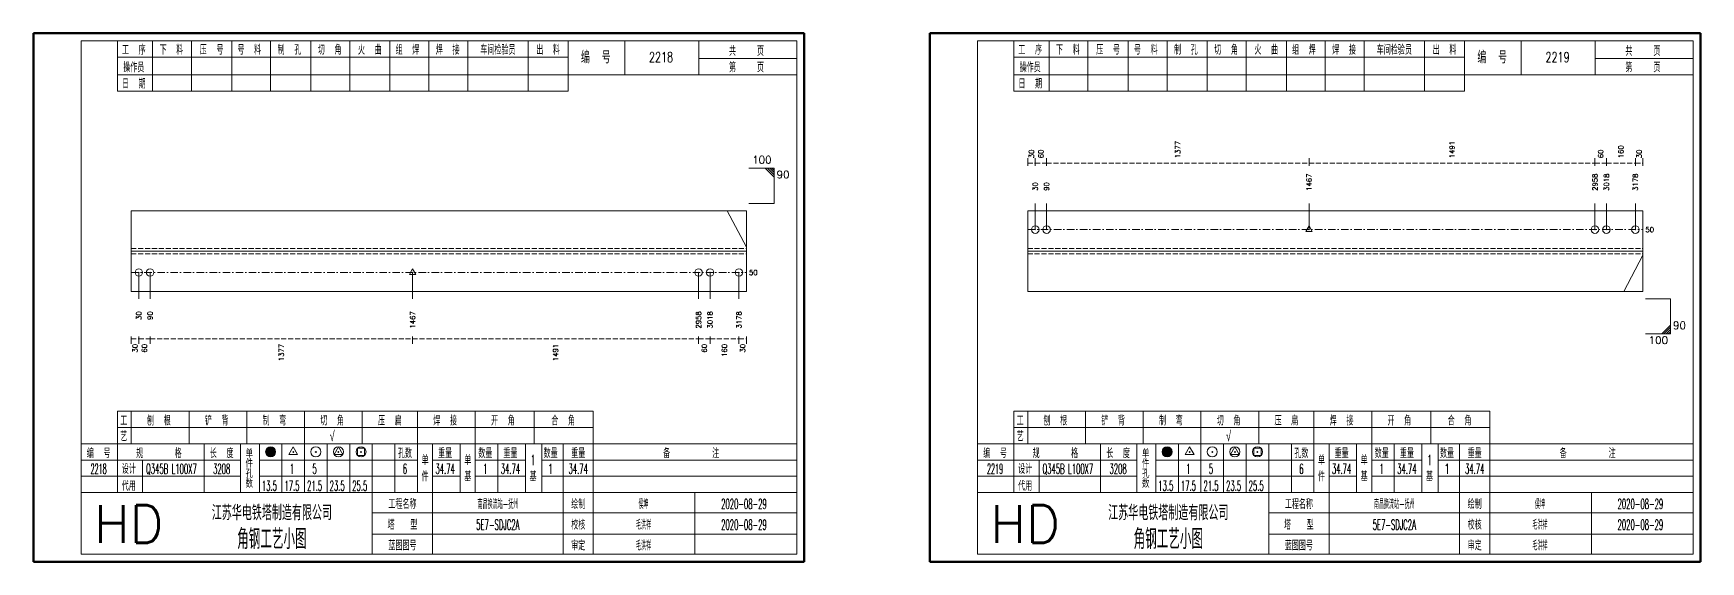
# Model space of a CAD drawing. Extents: x 0 to 5305, y 0 to 1513.
# Drawn here: x 357 to 1021, y 782 to 992 of the extents above; entities that cross this region are included whole.
import ezdxf
from ezdxf.enums import TextEntityAlignment as Align

# ---------------------------------------------------------------- set-up
doc = ezdxf.new("R2010")
doc.units = 0
doc.header["$MEASUREMENT"] = 0
doc.linetypes.add('一点画线', pattern=[5.2, 3, -1, 0.2, -1])
doc.linetypes.add('虚线', pattern=[2.75, 2, -0.75])
doc.layers.get('0').update_dxf_attribs({"linetype": 'CONTINUOUS', "lineweight": 25})
doc.layers.add('1', color=7, linetype='CONTINUOUS', lineweight=25)
doc.layers.add('4', color=7, linetype='CONTINUOUS', lineweight=25)
doc.styles.get("Standard").update_dxf_attribs({"font": 'simplex.shx', "width": 0.7, "height": 3, "bigfont": 'gbhzfs.shx'})

msp = doc.modelspace()

# ---------------------------------------------------------------- linework, layer by layer
at = {"color": 7, "linetype": 'Continuous', "lineweight": 13}
for p, q in [((652, 938.25), (642, 938.25)), ((648.5, 938.25), (652, 934.75)), ((649.38, 938.25), (652, 935.62)), ((650.25, 938.25), (652, 936.5)), ((651.12, 938.25), (652, 937.38)), ((652, 924.25), (652, 938.25)), ((652, 924.25), (642, 924.25)), ((756, 913.8), (756, 924.25)), ((760.5, 913.8), (760.5, 924.25)), ((865.04, 913.8), (865.04, 924.25)), ((978.91, 913.8), (978.91, 924.25)), ((983.49, 913.8), (983.49, 924.25)), ((995, 913.8), (995, 924.25)), ((641, 906.86), (633.36, 921.3)), ((755.85, 913.65), (756.15, 913.95)), ((756.15, 913.65), (755.85, 913.95)), ((760.35, 913.65), (760.65, 913.95)), ((760.65, 913.65), (760.35, 913.95)), ((865.04, 915.3), (863.74, 913.05)), ((863.74, 913.05), (866.34, 913.05)), ((864.89, 913.65), (865.19, 913.95)), ((865.19, 913.65), (864.89, 913.95)), ((866.34, 913.05), (865.04, 915.3)), ((978.76, 913.65), (979.06, 913.95)), ((979.06, 913.65), (978.76, 913.95)), ((983.34, 913.65), (983.64, 913.95)), ((983.64, 913.65), (983.34, 913.95)), ((994.85, 913.65), (995.15, 913.95)), ((995.15, 913.65), (994.85, 913.95)), ((998, 903.64), (990.36, 889.2)), ((399, 896.7), (399, 886.25)), ((403.5, 896.7), (403.5, 886.25)), ((508.04, 896.7), (508.04, 886.25)), ((621.91, 896.7), (621.91, 886.25)), ((626.49, 896.7), (626.49, 886.25)), ((638, 896.7), (638, 886.25)), ((1009, 886.25), (999, 886.25)), ((1009, 886.25), (1009, 872.25)), ((1009, 872.25), (999, 872.25)), ((1005.5, 872.25), (1009, 875.75)), ((1006.38, 872.25), (1009, 874.88)), ((1007.25, 872.25), (1009, 874)), ((1008.12, 872.25), (1009, 873.12))]:
    msp.add_line(p, q, dxfattribs=at)
at = {"color": 8, "linetype": 'Continuous', "lineweight": 9}
for p, q in [((753, 939.25), (753, 942.25)), ((756, 939.25), (756, 942.25)), ((756, 939.25), (756, 942.25)), ((760.5, 939.25), (760.5, 942.25)), ((760.5, 939.25), (760.5, 942.25)), ((865.04, 939.25), (865.04, 942.25)), ((865.04, 939.25), (865.04, 942.25)), ((978.91, 939.25), (978.91, 942.25)), ((978.91, 939.25), (978.91, 942.25)), ((983.49, 939.25), (983.49, 942.25)), ((983.49, 939.25), (983.49, 942.25)), ((995, 939.25), (995, 942.25)), ((995, 939.25), (995, 942.25)), ((998, 939.25), (998, 942.25)), ((396, 871.25), (396, 868.25)), ((399, 871.25), (399, 868.25)), ((399, 871.25), (399, 868.25)), ((403.5, 871.25), (403.5, 868.25)), ((403.5, 871.25), (403.5, 868.25)), ((508.04, 871.25), (508.04, 868.25)), ((508.04, 871.25), (508.04, 868.25)), ((621.91, 871.25), (621.91, 868.25)), ((621.91, 871.25), (621.91, 868.25)), ((626.49, 871.25), (626.49, 868.25)), ((626.49, 871.25), (626.49, 868.25)), ((638, 871.25), (638, 868.25)), ((638, 871.25), (638, 868.25)), ((641, 871.25), (641, 868.25))]:
    msp.add_line(p, q, dxfattribs=at)
at = {"color": 8, "linetype": '虚线', "lineweight": 9}
for p, q in [((753, 940.25), (756, 940.25)), ((756, 940.25), (760.5, 940.25)), ((760.5, 940.25), (865.04, 940.25)), ((865.04, 940.25), (978.91, 940.25)), ((978.91, 940.25), (983.49, 940.25)), ((983.49, 940.25), (995, 940.25)), ((995, 940.25), (998, 940.25)), ((396, 870.25), (399, 870.25)), ((399, 870.25), (403.5, 870.25)), ((403.5, 870.25), (508.04, 870.25)), ((508.04, 870.25), (621.91, 870.25)), ((621.91, 870.25), (626.49, 870.25)), ((626.49, 870.25), (638, 870.25)), ((638, 870.25), (641, 870.25))]:
    msp.add_line(p, q, dxfattribs=at)
at = {"color": 7, "linetype": 'Continuous', "lineweight": 18}
for p, q in [((396, 921.3), (396, 889.2)), ((396, 921.3), (641, 921.3)), ((641, 921.3), (641, 889.2)), ((753, 921.3), (753, 889.2)), ((753, 921.3), (998, 921.3)), ((998, 921.3), (998, 889.2)), ((396, 905.25), (641, 905.25)), ((753, 905.25), (998, 905.25))]:
    msp.add_line(p, q, dxfattribs=at)
at = {"color": 3, "linetype": '一点画线', "lineweight": 13}
for p, q in [((753, 913.8), (998, 913.8)), ((396, 896.7), (641, 896.7))]:
    msp.add_line(p, q, dxfattribs=at)
at = {"color": 1, "linetype": '虚线', "lineweight": 18}
for p, q in [((396, 906.3), (641, 906.3)), ((396, 904.2), (641, 904.2)), ((753, 906.3), (998, 906.3)), ((753, 904.2), (998, 904.2))]:
    msp.add_line(p, q, dxfattribs=at)
at = {"color": 7, "linetype": 'Continuous', "lineweight": 13}
for centre in [(756, 913.8), (760.5, 913.8), (978.91, 913.8), (983.49, 913.8), (995, 913.8)]:
    msp.add_circle(centre, 1.5, dxfattribs=at)
at = {"layer": '1', "color": 7, "linetype": 'Continuous', "lineweight": 13}
for p, q in [((398.85, 896.55), (399.15, 896.85)), ((399.15, 896.55), (398.85, 896.85)), ((403.35, 896.55), (403.65, 896.85)), ((403.65, 896.55), (403.35, 896.85)), ((508.04, 898.2), (506.74, 895.95)), ((507.89, 896.55), (508.19, 896.85)), ((508.19, 896.55), (507.89, 896.85)), ((509.34, 895.95), (508.04, 898.2)), ((621.76, 896.55), (622.06, 896.85)), ((622.06, 896.55), (621.76, 896.85)), ((626.34, 896.55), (626.64, 896.85)), ((626.64, 896.55), (626.34, 896.85)), ((637.85, 896.55), (638.15, 896.85)), ((638.15, 896.55), (637.85, 896.85)), ((506.74, 895.95), (509.34, 895.95))]:
    msp.add_line(p, q, dxfattribs=at)
at = {"layer": '1', "color": 7, "linetype": 'Continuous', "lineweight": 18}
for p, q in [((396, 889.2), (641, 889.2)), ((753, 889.2), (998, 889.2))]:
    msp.add_line(p, q, dxfattribs=at)
at = {"layer": '1', "color": 7, "linetype": 'Continuous', "lineweight": 13}
for centre in [(399, 896.7), (403.5, 896.7), (621.91, 896.7), (626.49, 896.7), (638, 896.7)]:
    msp.add_circle(centre, 1.5, dxfattribs=at)
at = {"layer": '4', "color": 1, "linetype": 'Continuous', "lineweight": 50}
for p, q in [((664, 992), (357, 992)), ((357, 992), (357, 781.5)), ((664, 781.5), (664, 992)), ((1021, 992), (714, 992)), ((714, 992), (714, 781.5)), ((1021, 781.5), (1021, 992)), ((357, 781.5), (664, 781.5)), ((714, 781.5), (1021, 781.5))]:
    msp.add_line(p, q, dxfattribs=at)
at = {"layer": '4', "color": 1, "linetype": 'Continuous', "lineweight": 18}
for p, q in [((661, 989), (376, 989)), ((376, 989), (376, 784.5)), ((390.5, 989), (390.5, 969)), ((404.5, 989), (404.5, 969)), ((420, 989), (420, 969)), ((436, 989), (436, 969)), ((451.5, 989), (451.5, 969)), ((467.5, 989), (467.5, 969)), ((483, 989), (483, 969)), ((499, 989), (499, 969)), ((514.5, 989), (514.5, 969)), ((530, 989), (530, 969)), ((554, 989), (554, 969)), ((570, 989), (570, 969)), ((592.5, 989), (592.5, 975.5)), ((622, 989), (622, 975.5)), ((661, 784.5), (661, 989)), ((1018, 989), (733, 989)), ((733, 989), (733, 784.5)), ((747.5, 989), (747.5, 969)), ((761.5, 989), (761.5, 969)), ((777, 989), (777, 969)), ((793, 989), (793, 969)), ((808.5, 989), (808.5, 969)), ((824.5, 989), (824.5, 969)), ((840, 989), (840, 969)), ((856, 989), (856, 969)), ((871.5, 989), (871.5, 969)), ((887, 989), (887, 969)), ((911, 989), (911, 969)), ((927, 989), (927, 969)), ((949.5, 989), (949.5, 975.5)), ((979, 989), (979, 975.5)), ((1018, 784.5), (1018, 989)), ((390.5, 982.5), (570, 982.5)), ((622, 982), (661, 982)), ((747.5, 982.5), (927, 982.5)), ((979, 982), (1018, 982)), ((390.5, 975.5), (661, 975.5)), ((747.5, 975.5), (1018, 975.5)), ((390.5, 969), (570, 969)), ((747.5, 969), (927, 969)), ((390.5, 841.5), (580, 841.5)), ((390.5, 841.5), (390.5, 828.5)), ((396, 841.5), (396, 828.5)), ((419, 841.5), (419, 828.5)), ((442, 841.5), (442, 828.5)), ((465, 841.5), (465, 828.5)), ((488, 841.5), (488, 828.5)), ((510, 841.5), (510, 828.5)), ((533, 841.5), (533, 828.5)), ((556.5, 841.5), (556.5, 828.5)), ((580, 841.5), (580, 828.5)), ((747.5, 841.5), (937, 841.5)), ((747.5, 841.5), (747.5, 828.5)), ((753, 841.5), (753, 828.5)), ((776, 841.5), (776, 828.5)), ((799, 841.5), (799, 828.5)), ((822, 841.5), (822, 828.5)), ((845, 841.5), (845, 828.5)), ((867, 841.5), (867, 828.5)), ((890, 841.5), (890, 828.5)), ((913.5, 841.5), (913.5, 828.5)), ((937, 841.5), (937, 828.5)), ((390.5, 835), (580, 835)), ((747.5, 835), (937, 835)), ((376, 828.5), (661, 828.5)), ((390.5, 828.5), (390.5, 809)), ((425, 828.5), (425, 809)), ((439.5, 828.5), (439.5, 809)), ((447, 828.5), (447, 809)), ((456, 828.5), (456, 809)), ((465, 828.5), (465, 809)), ((474, 828.5), (474, 809)), ((483, 828.5), (483, 809)), ((492, 828.5), (492, 809)), ((501, 828.5), (501, 809)), ((510, 828.5), (510, 809)), ((516, 828.5), (516, 809)), ((527, 828.5), (527, 809)), ((533, 828.5), (533, 809)), ((542, 828.5), (542, 809)), ((553, 828.5), (553, 809)), ((559.5, 828.5), (559.5, 809)), ((568, 828.5), (568, 809)), ((580, 828.5), (580, 809)), ((733, 828.5), (1018, 828.5)), ((747.5, 828.5), (747.5, 809)), ((782, 828.5), (782, 809)), ((796.5, 828.5), (796.5, 809)), ((804, 828.5), (804, 809)), ((813, 828.5), (813, 809)), ((822, 828.5), (822, 809)), ((831, 828.5), (831, 809)), ((840, 828.5), (840, 809)), ((849, 828.5), (849, 809)), ((858, 828.5), (858, 809)), ((867, 828.5), (867, 809)), ((873, 828.5), (873, 809)), ((884, 828.5), (884, 809)), ((890, 828.5), (890, 809)), ((899, 828.5), (899, 809)), ((910, 828.5), (910, 809)), ((916.5, 828.5), (916.5, 809)), ((925, 828.5), (925, 809)), ((937, 828.5), (937, 809)), ((376, 822), (439.5, 822)), ((400.5, 822), (400.5, 809)), ((447, 822), (510, 822)), ((516, 822), (527, 822)), ((533, 822), (553, 822)), ((559.5, 822), (661, 822)), ((733, 822), (796.5, 822)), ((757.5, 822), (757.5, 809)), ((804, 822), (867, 822)), ((873, 822), (884, 822)), ((890, 822), (910, 822)), ((916.5, 822), (1018, 822)), ((376, 815.5), (439.5, 815.5)), ((447, 815.5), (510, 815.5)), ((516, 815.5), (527, 815.5)), ((533, 815.5), (553, 815.5)), ((559.5, 815.5), (661, 815.5)), ((733, 815.5), (796.5, 815.5)), ((804, 815.5), (867, 815.5)), ((873, 815.5), (884, 815.5)), ((890, 815.5), (910, 815.5)), ((916.5, 815.5), (1018, 815.5)), ((376, 809), (661, 809)), ((492, 809), (492, 784.5)), ((516, 809), (516, 784.5)), ((568, 809), (568, 784.5)), ((580, 809), (580, 784.5)), ((620.5, 809), (620.5, 784.5)), ((733, 809), (1018, 809)), ((849, 809), (849, 784.5)), ((873, 809), (873, 784.5)), ((925, 809), (925, 784.5)), ((937, 809), (937, 784.5)), ((977.5, 809), (977.5, 784.5)), ((492, 801), (661, 801)), ((849, 801), (1018, 801)), ((492, 792.5), (661, 792.5)), ((849, 792.5), (1018, 792.5)), ((376, 784.5), (661, 784.5)), ((733, 784.5), (1018, 784.5))]:
    msp.add_line(p, q, dxfattribs=at)
at = {"layer": '4', "color": 7, "linetype": 'Continuous', "lineweight": 13}
for p, q in [((460.5, 827.25), (458.77, 824.25)), ((458.77, 824.25), (462.23, 824.25)), ((460.3, 825.05), (460.7, 825.45)), ((460.7, 825.05), (460.3, 825.45)), ((462.23, 824.25), (460.5, 827.25)), ((469.3, 825.05), (469.7, 825.45)), ((469.7, 825.05), (469.3, 825.45)), ((478.5, 827.25), (476.77, 824.25)), ((476.77, 824.25), (480.23, 824.25)), ((478.3, 825.05), (478.7, 825.45)), ((478.7, 825.05), (478.3, 825.45)), ((480.23, 824.25), (478.5, 827.25)), ((486.09, 823.84), (486.09, 826.66)), ((486.09, 826.66), (488.91, 826.66)), ((488.91, 823.84), (486.09, 823.84)), ((487.3, 825.05), (487.7, 825.45)), ((487.7, 825.05), (487.3, 825.45)), ((488.91, 826.66), (488.91, 823.84)), ((817.5, 827.25), (815.77, 824.25)), ((815.77, 824.25), (819.23, 824.25)), ((817.3, 825.05), (817.7, 825.45)), ((817.7, 825.05), (817.3, 825.45)), ((819.23, 824.25), (817.5, 827.25)), ((826.3, 825.05), (826.7, 825.45)), ((826.7, 825.05), (826.3, 825.45)), ((835.5, 827.25), (833.77, 824.25)), ((833.77, 824.25), (837.23, 824.25)), ((835.3, 825.05), (835.7, 825.45)), ((835.7, 825.05), (835.3, 825.45)), ((837.23, 824.25), (835.5, 827.25)), ((843.09, 823.84), (843.09, 826.66)), ((843.09, 826.66), (845.91, 826.66)), ((845.91, 823.84), (843.09, 823.84)), ((844.3, 825.05), (844.7, 825.45)), ((844.7, 825.05), (844.3, 825.45)), ((845.91, 826.66), (845.91, 823.84))]:
    msp.add_line(p, q, dxfattribs=at)
for centre, radius in [((451.5, 825.25), 2), ((451.5, 825.25), 1.8), ((451.5, 825.25), 1.6), ((451.5, 825.25), 1.4), ((451.5, 825.25), 1.2), ((451.5, 825.25), 1), ((451.5, 825.25), 0.8), ((451.5, 825.25), 0.6), ((451.5, 825.25), 0.4), ((451.5, 825.25), 0.2), ((469.5, 825.25), 2), ((478.5, 825.25), 2), ((487.5, 825.25), 2), ((808.5, 825.25), 2), ((808.5, 825.25), 1.8), ((808.5, 825.25), 1.6), ((808.5, 825.25), 1.4), ((808.5, 825.25), 1.2), ((808.5, 825.25), 1), ((808.5, 825.25), 0.8), ((808.5, 825.25), 0.6), ((808.5, 825.25), 0.4), ((808.5, 825.25), 0.2), ((826.5, 825.25), 2), ((835.5, 825.25), 2), ((844.5, 825.25), 2)]:
    msp.add_circle(centre, radius, dxfattribs=at)

# ---------------------------------------------------------------- texts
at = {"color": 7, "linetype": 'Continuous', "lineweight": 13}
msp.add_text('100', height=3, dxfattribs=at).set_placement((651, 939.25), align=Align.BOTTOM_RIGHT)
at = {"color": 8, "linetype": 'Continuous', "lineweight": 9}
for s, p in [('30', (754.5, 942.25)), ('60', (758.25, 942.25)), ('1377', (812.77, 942.25)), ('1491', (921.97, 942.25)), ('60', (981.2, 942.25)), ('160', (989.24, 942.25)), ('30', (996.5, 942.25))]:
    msp.add_text(s, height=2, rotation=90, dxfattribs=at).set_placement(p, align=Align.MIDDLE_LEFT)
at = {"color": 7, "linetype": 'Continuous', "lineweight": 13}
msp.add_text('90', height=3, dxfattribs=at).set_placement((653, 937.25), align=Align.TOP_LEFT)
for s, p in [('30', (756, 929.25)), ('90', (760.5, 929.25)), ('1467', (865.04, 929.25)), ('2958', (978.91, 929.25)), ('3018', (983.49, 929.25)), ('3178', (995, 929.25))]:
    msp.add_text(s, height=2, rotation=90, dxfattribs=at).set_placement(p, align=Align.MIDDLE_LEFT)
for p in [(999, 913.8), (642, 896.7)]:
    msp.add_text('50', height=2, dxfattribs=at).set_placement(p, align=Align.MIDDLE_LEFT)
msp.add_text('90', height=3, dxfattribs=at).set_placement((1010, 873.25), align=Align.BOTTOM_LEFT)
msp.add_text('100', height=3, dxfattribs=at).set_placement((1008, 871.25), align=Align.TOP_RIGHT)
at = {"color": 8, "linetype": 'Continuous', "lineweight": 9}
for s, p in [('30', (397.5, 868.25)), ('60', (401.25, 868.25)), ('1377', (455.77, 868.25)), ('1491', (564.97, 868.25)), ('60', (624.2, 868.25)), ('160', (632.24, 868.25)), ('30', (639.5, 868.25))]:
    msp.add_text(s, height=2, rotation=90, dxfattribs=at).set_placement(p, align=Align.MIDDLE_RIGHT)
at = {"layer": '1', "color": 7, "linetype": 'Continuous', "lineweight": 13}
for s, p in [('30', (399, 881.25)), ('90', (403.5, 881.25)), ('1467', (508.04, 881.25)), ('2958', (621.91, 881.25)), ('3018', (626.49, 881.25)), ('3178', (638, 881.25))]:
    msp.add_text(s, height=2, rotation=90, dxfattribs=at).set_placement(p, align=Align.MIDDLE_RIGHT)
at = {"layer": '4', "color": 1, "linetype": 'Continuous', "lineweight": 13}
for s, height, width, p in [('工  序', 4, 0.7, (397, 985.5)), ('下  料', 4, 0.7, (412, 985.5)), ('压  号', 4, 0.7, (428, 985.5)), ('号  料', 4, 0.7, (443, 985.5)), ('制  孔', 4, 0.7, (459, 985.5)), ('切  角', 4, 0.7, (475, 985.5)), ('火  曲', 4, 0.7, (491, 985.5)), ('组  焊', 4, 0.7, (506, 985.5)), ('焊  接', 4, 0.7, (522, 985.5)), ('车间检验员', 4, 0.7, (542, 985.5)), ('出  料', 4, 0.7, (562, 985.5)), ('编  号', 5, 0.7, (581, 982.5)), ('2218', 4, 0.7, (607, 982.5)), ('共    页', 4, 0.7, (641, 985)), ('工  序', 4, 0.7, (754, 985.5)), ('下  料', 4, 0.7, (769, 985.5)), ('压  号', 4, 0.7, (785, 985.5)), ('号  料', 4, 0.7, (800, 985.5)), ('制  孔', 4, 0.7, (816, 985.5)), ('切  角', 4, 0.7, (832, 985.5)), ('火  曲', 4, 0.7, (848, 985.5)), ('组  焊', 4, 0.7, (863, 985.5)), ('焊  接', 4, 0.7, (879, 985.5)), ('车间检验员', 4, 0.7, (899, 985.5)), ('出  料', 4, 0.7, (919, 985.5)), ('编  号', 5, 0.7, (938, 982.5)), ('2219', 4, 0.7, (964, 982.5)), ('共    页', 4, 0.7, (998, 985)), ('操作员', 4, 0.7, (397, 978.5)), ('第    页', 4, 0.7, (641, 978.5)), ('操作员', 4, 0.7, (754, 978.5)), ('第    页', 4, 0.7, (998, 978.5)), ('日  期', 4, 0.7, (397, 972)), ('日  期', 4, 0.7, (754, 972)), ('工', 4, 0.7, (393, 837.75)), ('刨  根', 4, 0.7, (407, 837.75)), ('铲  背', 4, 0.7, (430, 837.75)), ('制  弯', 4, 0.7, (453, 837.75)), ('切  角', 4, 0.7, (476, 837.75)), ('压  扁', 4, 0.7, (499, 837.75)), ('焊  接', 4, 0.7, (521, 837.75)), ('开  角', 4, 0.7, (544, 837.75)), ('合  角', 4, 0.7, (568, 837.75)), ('工', 4, 0.7, (750, 837.75)), ('刨  根', 4, 0.7, (764, 837.75)), ('铲  背', 4, 0.7, (787, 837.75)), ('制  弯', 4, 0.7, (810, 837.75)), ('切  角', 4, 0.7, (833, 837.75)), ('压  扁', 4, 0.7, (856, 837.75)), ('焊  接', 4, 0.7, (878, 837.75)), ('开  角', 4, 0.7, (901, 837.75)), ('合  角', 4, 0.7, (925, 837.75)), ('艺', 4, 0.7, (393, 831.5)), ('√', 4, 0.7, (476, 831.5)), ('艺', 4, 0.7, (750, 831.5)), ('√', 4, 0.7, (833, 831.5)), ('编  号', 4, 0.7, (383, 824.75)), ('规      格', 4, 0.7, (407, 824.75)), ('长  度', 4, 0.7, (432, 824.75)), ('孔数', 4, 0.7, (505, 824.75)), ('单', 4, 0.7, (513, 822)), ('重量', 4, 0.7, (521, 824.75)), ('单', 4, 0.7, (530, 822)), ('数量', 4, 0.7, (537, 824.75)), ('重量', 4, 0.7, (547, 824.75)), ('1', 4, 0.5, (556, 822)), ('数量', 4, 0.7, (563, 824.75)), ('重量', 4, 0.7, (574, 824.75)), ('备        注', 4, 0.7, (619, 824.75)), ('编  号', 4, 0.7, (740, 824.75)), ('规      格', 4, 0.7, (764, 824.75)), ('长  度', 4, 0.7, (789, 824.75)), ('孔数', 4, 0.7, (862, 824.75)), ('单', 4, 0.7, (870, 822)), ('重量', 4, 0.7, (878, 824.75)), ('单', 4, 0.7, (887, 822)), ('数量', 4, 0.7, (894, 824.75)), ('重量', 4, 0.7, (904, 824.75)), ('1', 4, 0.5, (913, 822)), ('数量', 4, 0.7, (920, 824.75)), ('重量', 4, 0.7, (931, 824.75)), ('备        注', 4, 0.7, (976, 824.75)), ('2218', 4, 0.4, (383, 818.5)), ('设计', 4, 0.7, (395, 818.5)), ('Q345B L100X7', 4, 0.5, (412, 818.5)), ('3208', 4, 0.5, (432, 818.5)), ('1', 4, 0.5, (460, 818.5)), ('5', 4, 0.5, (469, 818.5)), ('6', 4, 0.5, (505, 818.5)), ('件', 4, 0.7, (513, 815.5)), ('34.74', 4, 0.5, (521, 818.5)), ('基', 4, 0.7, (530, 815.5)), ('1', 4, 0.5, (537, 818.5)), ('34.74', 4, 0.5, (547, 818.5)), ('基', 4, 0.7, (556, 815.5)), ('1', 4, 0.7, (563, 818.5)), ('34.74', 4, 0.5, (574, 818.5)), ('2219', 4, 0.4, (740, 818.5)), ('设计', 4, 0.7, (752, 818.5)), ('Q345B L100X7', 4, 0.5, (769, 818.5)), ('3208', 4, 0.5, (789, 818.5)), ('1', 4, 0.5, (817, 818.5)), ('5', 4, 0.5, (826, 818.5)), ('6', 4, 0.5, (862, 818.5)), ('件', 4, 0.7, (870, 815.5)), ('34.74', 4, 0.5, (878, 818.5)), ('基', 4, 0.7, (887, 815.5)), ('1', 4, 0.5, (894, 818.5)), ('34.74', 4, 0.5, (904, 818.5)), ('基', 4, 0.7, (913, 815.5)), ('1', 4, 0.7, (920, 818.5)), ('34.74', 4, 0.5, (931, 818.5)), ('代用', 4, 0.7, (395, 811.75)), ('13.5', 4, 0.5, (451, 811.75)), ('17.5', 4, 0.5, (460, 811.75)), ('21.5', 4, 0.5, (469, 811.75)), ('23.5', 4, 0.5, (478, 811.75)), ('25.5', 4, 0.5, (487, 811.75)), ('代用', 4, 0.7, (752, 811.75)), ('13.5', 4, 0.5, (808, 811.75)), ('17.5', 4, 0.5, (817, 811.75)), ('21.5', 4, 0.5, (826, 811.75)), ('23.5', 4, 0.5, (835, 811.75)), ('25.5', 4, 0.5, (844, 811.75)), ('江苏华电铁塔制造有限公司', 6, 0.7, (452, 801)), ('工程名称', 4, 0.7, (504, 804.5)), ('南昌换流站-抚州', 4, 0.5, (542, 804.5)), ('绘制', 4, 0.7, (574, 804.5)), ('侯坤', 4, 0.5, (600, 804.5)), ('2020-08-29', 4, 0.5, (640, 804.5)), ('江苏华电铁塔制造有限公司', 6, 0.7, (809, 801)), ('工程名称', 4, 0.7, (861, 804.5)), ('南昌换流站-抚州', 4, 0.5, (899, 804.5)), ('绘制', 4, 0.7, (931, 804.5)), ('侯坤', 4, 0.5, (957, 804.5)), ('2020-08-29', 4, 0.5, (997, 804.5)), ('塔   型', 4, 0.7, (504, 796.25)), ('5E7-SDJC2A', 4, 0.5, (542, 796.25)), ('校核', 4, 0.7, (574, 796.25)), ('毛洪祥', 4, 0.5, (600, 796.25)), ('2020-08-29', 4, 0.5, (640, 796.25)), ('塔   型', 4, 0.7, (861, 796.25)), ('5E7-SDJC2A', 4, 0.5, (899, 796.25)), ('校核', 4, 0.7, (931, 796.25)), ('毛洪祥', 4, 0.5, (957, 796.25)), ('2020-08-29', 4, 0.5, (997, 796.25)), ('角钢工艺小图', 8, 0.8, (452, 790.5)), ('蓝图图号', 4, 0.7, (504, 788)), ('审定', 4, 0.7, (574, 788)), ('毛洪祥', 4, 0.5, (600, 788)), ('角钢工艺小图', 8, 0.8, (809, 790.5)), ('蓝图图号', 4, 0.7, (861, 788)), ('审定', 4, 0.7, (931, 788)), ('毛洪祥', 4, 0.5, (957, 788))]:
    msp.add_text(s, height=height, dxfattribs=dict(at, width=width)).set_placement(p, align=Align.MIDDLE_CENTER)
for s, height, p in [('单', 3, (443, 824.5)), ('单', 3, (800, 824.5)), ('件', 3, (443, 820.5)), ('孔', 3, (443, 816.5)), ('件', 3, (800, 820.5)), ('孔', 3, (800, 816.5)), ('数', 3, (443, 812.5)), ('数', 3, (800, 812.5)), ('HD', 15, (395, 796.5)), ('HD', 15, (752, 796.5))]:
    msp.add_text(s, height=height, dxfattribs=at).set_placement(p, align=Align.MIDDLE_CENTER)

doc.saveas('drawing.dxf')
